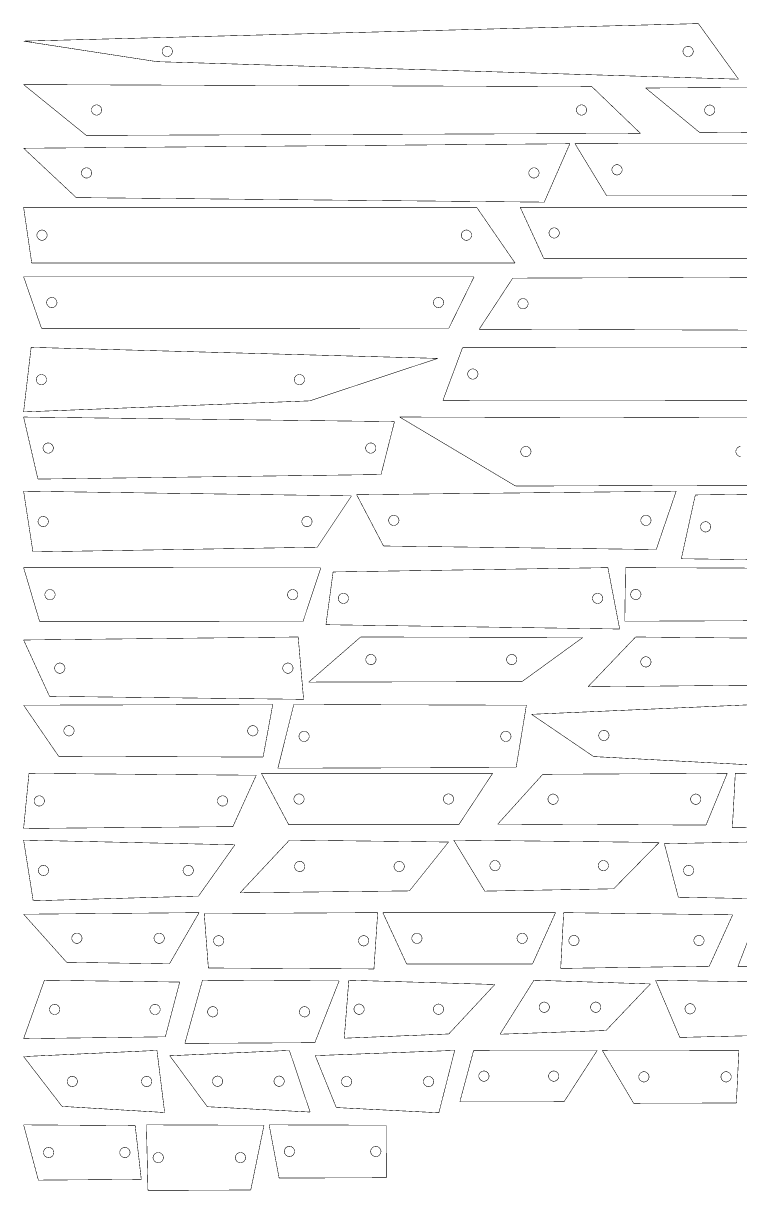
# Model space of a CAD drawing. Extents: x 0 to 51.8, y 1.6 to 26.8.
# Drawn here: x -0.01 to 14.5, y 3.12 to 26.77 of the extents above; entities that cross this region are included whole.
import ezdxf

# ---------------------------------------------------------------- set-up
doc = ezdxf.new("R2010")
doc.units = 0
doc.layers.get('0').update_dxf_attribs({"linetype": 'CONTINUOUS'})

msp = doc.modelspace()

# ---------------------------------------------------------------- linework, layer by layer
at = {"color": 0, "const_width": 0.01042}
for points in [[(0, 26.4089), (13.6688, 26.7639)], [(13.6688, 26.7639), (14.4821, 25.6379)], [(0, 26.4089), (2.70139, 25.9929)], [(2.70139, 25.9929), (14.4821, 25.6379)], [(0, 25.5282), (11.5104, 25.4874)], [(0, 25.5282), (1.26975, 24.4993)], [(11.5104, 25.4874), (12.496, 24.5401)], [(12.6002, 25.4596), (25.0779, 25.5282)], [(12.6002, 25.4596), (13.6897, 24.5618)], [(1.26975, 24.4993), (12.496, 24.5401)], [(13.6897, 24.5618), (24.3043, 24.4931)], [(0, 24.2386), (11.0654, 24.3306)], [(0, 24.2386), (1.067, 23.2389)], [(11.0654, 24.3306), (10.5463, 23.1471)], [(11.1695, 24.3306), (21.9319, 24.3214)], [(11.1695, 24.3306), (11.8121, 23.274)], [(1.067, 23.2389), (10.5463, 23.1471)], [(11.8121, 23.274), (21.3258, 23.2832)], [(0, 23.0429), (9.17822, 23.0422)], [(0, 23.0429), (0.16428, 21.9133)], [(9.17822, 23.0422), (9.95475, 21.9142)], [(10.0589, 23.0429), (19.7367, 23.0429)], [(10.0589, 23.0429), (10.539, 22.0022)], [(10.539, 22.0022), (19.4274, 22.0022)], [(0.16428, 21.9133), (9.95475, 21.9142)], [(0, 21.6353), (9.12463, 21.6331)], [(0, 21.6353), (0.3629, 20.5908)], [(9.12463, 21.6331), (8.61328, 20.5931)], [(9.90799, 21.6076), (9.22879, 20.5721)], [(9.90799, 21.6076), (18.3128, 21.6353)], [(0.3629, 20.5908), (8.61328, 20.5931)], [(9.22879, 20.5721), (17.8074, 20.5444)], [(0.15245, 20.2056), (0, 18.8979)], [(0.15245, 20.2056), (8.38986, 19.9819)], [(8.89139, 20.1994), (8.49403, 19.1308)], [(8.89139, 20.1994), (16.4336, 20.2056)], [(8.38986, 19.9819), (5.79551, 19.1217)], [(0, 18.8979), (5.79551, 19.1217)], [(8.49403, 19.1308), (16.3122, 19.1247)], [(0, 18.7938), (7.51286, 18.7011)], [(0, 18.7938), (0.28998, 17.5369)], [(7.51286, 18.7011), (7.24061, 17.6294)], [(7.61703, 18.7938), (14.7401, 18.7767)], [(7.61703, 18.7938), (9.96556, 17.396)], [(14.5215, 17.9907), (14.4911, 17.9989), (14.4581, 18.0213), (14.4357, 18.0543), (14.4276, 18.0849), (14.4276, 18.0949), (14.4276, 18.105), (14.4357, 18.1354), (14.4581, 18.1686), (14.4911, 18.191), (14.5215, 18.199)], [(0.28998, 17.5369), (7.24061, 17.6294)], [(0, 17.2918), (6.64144, 17.1967)], [(0, 17.2918), (0.18875, 16.0618)], [(6.74561, 17.2203), (13.2188, 17.2918)], [(9.96556, 17.396), (15.0075, 17.4131)], [(13.2188, 17.2918), (12.8145, 16.1099)], [(13.6068, 17.2156), (19.6397, 17.2918)], [(6.64144, 17.1967), (5.94786, 16.1569)], [(6.74561, 17.2203), (7.29069, 16.1813)], [(13.6068, 17.2156), (13.323, 15.9233)], [(0.18875, 16.0618), (5.94786, 16.1569)], [(7.29069, 16.1813), (12.8145, 16.1099)], [(13.323, 15.9233), (19.1644, 15.8471)], [(0, 15.7429), (6.02018, 15.7383)], [(0, 15.7429), (0.32617, 14.6472)], [(6.02018, 15.7383), (5.65983, 14.6518)], [(6.26958, 15.6556), (6.12435, 14.5871)], [(6.26958, 15.6556), (11.836, 15.7429)], [(11.836, 15.7429), (12.0741, 14.4997)], [(12.1926, 15.7429), (12.1782, 14.6574)], [(12.1926, 15.7429), (18.0285, 15.721)], [(12.1782, 14.6574), (17.689, 14.6793)], [(0.32617, 14.6472), (5.65983, 14.6518)], [(6.12435, 14.5871), (12.0741, 14.4997)], [(0, 14.2774), (5.56201, 14.3381)], [(0, 14.2774), (0.5249, 13.1357)], [(5.56201, 14.3381), (5.67156, 13.0751)], [(6.8271, 14.3381), (5.77572, 13.4241)], [(6.8271, 14.3381), (11.3273, 14.3276)], [(11.3273, 14.3276), (10.0963, 13.4344)], [(12.3971, 14.3381), (11.4315, 13.3292)], [(12.3971, 14.3381), (16.9365, 14.2936)], [(5.77572, 13.4241), (10.0963, 13.4344)], [(11.4315, 13.3292), (15.9857, 13.3735)], [(0.5249, 13.1357), (5.67156, 13.0751)], [(0, 12.9564), (5.04715, 12.9709)], [(0, 12.9564), (0.71078, 11.9203)], [(5.04715, 12.9709), (4.85118, 11.9058)], [(5.4731, 12.9709), (5.15132, 11.6795)], [(5.4731, 12.9709), (10.1847, 12.9559)], [(10.1847, 12.9559), (9.97706, 11.6944)], [(10.2889, 12.7717), (14.8463, 12.9709)], [(10.2889, 12.7717), (11.5461, 11.9158)], [(0.71078, 11.9203), (4.85118, 11.9058)], [(11.5461, 11.9158), (15.315, 11.7165)], [(5.15132, 11.6795), (9.97706, 11.6944)], [(0.10867, 11.5753), (0, 10.4591)], [(0.10867, 11.5753), (4.71257, 11.5375)], [(4.71257, 11.5375), (4.23915, 10.4968)], [(4.81674, 11.5753), (9.5, 11.5747)], [(4.81674, 11.5753), (5.3705, 10.535)], [(9.5, 11.5747), (8.81521, 10.5356)], [(10.5173, 11.5567), (9.60417, 10.5469)], [(10.5173, 11.5567), (14.2532, 11.5753)], [(14.2532, 11.5753), (13.8239, 10.5283)], [(14.4165, 11.5753), (14.3574, 10.4756)], [(14.4165, 11.5753), (18.8617, 11.5522)], [(0, 10.4591), (4.23915, 10.4968)], [(5.3705, 10.535), (8.81521, 10.5356)], [(9.60417, 10.5469), (13.8239, 10.5283)], [(14.3574, 10.4756), (18.1243, 10.4987)], [(0, 10.2233), (4.28103, 10.1283)], [(0, 10.2233), (0.19417, 8.99431)], [(5.3846, 10.2233), (4.38519, 9.15593)], [(5.3846, 10.2233), (8.60792, 10.1846)], [(8.60792, 10.1846), (7.81608, 9.19467)], [(8.71208, 10.2233), (12.8749, 10.1762)], [(8.71208, 10.2233), (9.3411, 9.18983)], [(12.8749, 10.1762), (11.9524, 9.23693)], [(12.9791, 10.151), (16.6985, 10.2233)], [(4.28103, 10.1283), (3.54286, 9.08931)], [(12.9791, 10.151), (13.2628, 9.06651)], [(9.3411, 9.18983), (11.9524, 9.23693)], [(0.19417, 8.99431), (3.54286, 9.08931)], [(4.38519, 9.15593), (7.81608, 9.19467)], [(13.2628, 9.06651), (17.0713, 8.99414)], [(0, 8.72185), (3.55479, 8.75418)], [(3.55479, 8.75418), (2.95437, 7.71636)], [(3.65896, 8.73508), (7.17275, 8.75418)], [(7.17275, 8.75418), (7.09657, 7.6135)], [(7.27692, 8.7539), (10.7754, 8.75418)], [(7.27692, 8.7539), (7.75922, 7.71326)], [(10.7754, 8.75418), (10.3077, 7.713)], [(10.9395, 8.75418), (10.8796, 7.62418)], [(10.9395, 8.75418), (14.3637, 8.70996)], [(14.8908, 8.75418), (14.4679, 7.65967)], [(0, 8.72185), (0.87131, 7.74869)], [(3.65896, 8.73508), (3.74289, 7.63254)], [(14.3637, 8.70996), (13.8887, 7.6684)], [(0.87131, 7.74869), (2.95437, 7.71636)], [(3.74289, 7.63254), (7.09657, 7.6135)], [(7.75922, 7.71326), (10.3077, 7.713)], [(10.8796, 7.62418), (13.8887, 7.6684)], [(14.4679, 7.65967), (17.4554, 7.68658)], [(0.42122, 7.3851), (0, 6.20133)], [(0.42122, 7.3851), (3.16254, 7.34776)], [(3.16254, 7.34776), (2.87067, 6.23867)], [(3.6231, 7.3851), (3.26671, 6.10574)], [(3.6231, 7.3851), (6.3916, 7.37121)], [(6.3916, 7.37121), (5.89903, 6.11963)], [(6.58751, 7.3851), (6.49576, 6.21024)], [(6.58751, 7.3851), (9.54601, 7.29878)], [(10.3381, 7.3851), (9.65018, 6.29113)], [(10.3381, 7.3851), (12.6965, 7.3099)], [(12.8007, 7.3851), (15.8289, 7.33485)], [(12.8007, 7.3851), (13.2927, 6.22635)], [(9.54601, 7.29878), (8.61274, 6.29656)], [(12.6965, 7.3099), (11.7977, 6.36632)], [(0, 6.20133), (2.87067, 6.23867)], [(6.49576, 6.21024), (8.61274, 6.29656)], [(9.65018, 6.29113), (11.7977, 6.36632)], [(13.2927, 6.22635), (15.3742, 6.27658)], [(0, 5.8386), (2.70139, 5.96306)], [(2.70139, 5.96306), (2.85704, 4.70503)], [(2.96121, 5.85504), (5.384, 5.96306)], [(3.26671, 6.10574), (5.89903, 6.11963)], [(5.384, 5.96306), (5.8035, 4.71457)], [(5.90767, 5.85764), (8.73242, 5.96306)], [(8.73242, 5.96306), (8.41157, 4.70003)], [(9.11604, 5.96306), (8.83658, 4.92156)], [(9.11604, 5.96306), (11.6185, 5.96153)], [(11.6185, 5.96153), (10.9471, 4.92312)], [(11.7227, 5.96306), (14.4887, 5.9579)], [(11.7227, 5.96306), (12.3572, 4.89253)], [(14.4887, 5.9579), (14.4383, 4.89768)], [(0, 5.8386), (0.77767, 4.82949)], [(2.96121, 5.85504), (3.72103, 4.8226)], [(5.90767, 5.85764), (6.33399, 4.80544)], [(0.77767, 4.82949), (2.85704, 4.70503)], [(3.72103, 4.8226), (5.8035, 4.71457)], [(6.33399, 4.80544), (8.41157, 4.70003)], [(8.83658, 4.92156), (10.9471, 4.92312)], [(12.3572, 4.89253), (14.4383, 4.89768)], [(0, 4.45508), (2.26025, 4.43946)], [(0, 4.45508), (0.29905, 3.33535)], [(2.26025, 4.43946), (2.38363, 3.35097)], [(2.48779, 4.45508), (4.86968, 4.44721)], [(2.48779, 4.45508), (2.51861, 3.12733)], [(4.86968, 4.44721), (4.60129, 3.13519)], [(4.97385, 4.45508), (7.34289, 4.44803)], [(4.97385, 4.45508), (5.17594, 3.37728)], [(7.34289, 4.44803), (7.34842, 3.38433)], [(0.29905, 3.33535), (2.38363, 3.35097)], [(5.17594, 3.37728), (7.34842, 3.38433)], [(2.51861, 3.12733), (4.60129, 3.13519)]]:
    msp.add_lwpolyline(points, dxfattribs=at)
for points in [[(3.01389, 26.2008), (3.01389, 26.1907), (3.00569, 26.1603), (2.98335, 26.1272), (2.95025, 26.1049), (2.91982, 26.0967), (2.90972, 26.0967), (2.89958, 26.0967), (2.86914, 26.1049), (2.83604, 26.1272), (2.81369, 26.1603), (2.80556, 26.1907), (2.80556, 26.2008), (2.80556, 26.211), (2.81369, 26.2414), (2.83604, 26.2746), (2.86914, 26.2969), (2.89958, 26.305), (2.90972, 26.305), (2.91982, 26.305), (2.95025, 26.2969), (2.98335, 26.2746), (3.00569, 26.2414), (3.01389, 26.211), (3.01389, 26.2008)], [(13.5646, 26.2008), (13.5646, 26.1907), (13.5564, 26.1603), (13.5341, 26.1272), (13.501, 26.1049), (13.4705, 26.0967), (13.4604, 26.0967), (13.4503, 26.0967), (13.4199, 26.1049), (13.3868, 26.1272), (13.3644, 26.1603), (13.3563, 26.1907), (13.3563, 26.2008), (13.3563, 26.211), (13.3644, 26.2414), (13.3868, 26.2746), (13.4199, 26.2969), (13.4503, 26.305), (13.4604, 26.305), (13.4705, 26.305), (13.501, 26.2969), (13.5341, 26.2746), (13.5564, 26.2414), (13.5646, 26.211), (13.5646, 26.2008)], [(1.58225, 25.0138), (1.58225, 25.0036), (1.57406, 24.9732), (1.55171, 24.9401), (1.51861, 24.9178), (1.48817, 24.9096), (1.47808, 24.9096), (1.46793, 24.9096), (1.4375, 24.9178), (1.4044, 24.9401), (1.38205, 24.9732), (1.37392, 25.0036), (1.37392, 25.0138), (1.37392, 25.0239), (1.38205, 25.0543), (1.4044, 25.0874), (1.4375, 25.1097), (1.46793, 25.1179), (1.47808, 25.1179), (1.48817, 25.1179), (1.51861, 25.1097), (1.55171, 25.0874), (1.57406, 25.0543), (1.58225, 25.0239), (1.58225, 25.0138)], [(11.4062, 25.0138), (11.4062, 25.0036), (11.398, 24.9732), (11.3757, 24.9401), (11.3426, 24.9178), (11.3121, 24.9096), (11.302, 24.9096), (11.2919, 24.9096), (11.2614, 24.9178), (11.2283, 24.9401), (11.206, 24.9732), (11.1979, 25.0036), (11.1979, 25.0138), (11.1979, 25.0239), (11.206, 25.0543), (11.2283, 25.0874), (11.2614, 25.1097), (11.2919, 25.1179), (11.302, 25.1179), (11.3121, 25.1179), (11.3426, 25.1097), (11.3757, 25.0874), (11.398, 25.0543), (11.4062, 25.0239), (11.4062, 25.0138)], [(14.0022, 25.0107), (14.0022, 25.0006), (13.994, 24.9701), (13.9717, 24.9369), (13.9386, 24.9147), (13.9082, 24.9065), (13.8981, 24.9065), (13.8879, 24.9065), (13.8575, 24.9147), (13.8244, 24.9369), (13.802, 24.9701), (13.7939, 25.0006), (13.7939, 25.0107), (13.7939, 25.0208), (13.802, 25.0512), (13.8244, 25.0843), (13.8575, 25.1067), (13.8879, 25.1149), (13.8981, 25.1149), (13.9082, 25.1149), (13.9386, 25.1067), (13.9717, 25.0843), (13.994, 25.0512), (14.0022, 25.0208), (14.0022, 25.0107)], [(12.1246, 23.8022), (12.1246, 23.7922), (12.1164, 23.7617), (12.094, 23.7286), (12.0609, 23.7062), (12.0305, 23.6981), (12.0204, 23.6981), (12.0102, 23.6981), (11.9798, 23.7062), (11.9467, 23.7286), (11.9244, 23.7617), (11.9162, 23.7922), (11.9162, 23.8022), (11.9162, 23.8124), (11.9244, 23.8428), (11.9467, 23.876), (11.9798, 23.8983), (12.0102, 23.9064), (12.0204, 23.9064), (12.0305, 23.9064), (12.0609, 23.8983), (12.094, 23.876), (12.1164, 23.8428), (12.1246, 23.8124), (12.1246, 23.8022)], [(1.3795, 23.7389), (1.3795, 23.7287), (1.37131, 23.6983), (1.34896, 23.6651), (1.31586, 23.6429), (1.28543, 23.6347), (1.27534, 23.6347), (1.26519, 23.6347), (1.23475, 23.6429), (1.20166, 23.6651), (1.17931, 23.6983), (1.17117, 23.7287), (1.17117, 23.7389), (1.17117, 23.749), (1.17931, 23.7794), (1.20166, 23.8125), (1.23475, 23.8349), (1.26519, 23.8431), (1.27534, 23.8431), (1.28543, 23.8431), (1.31586, 23.8349), (1.34896, 23.8125), (1.37131, 23.7794), (1.3795, 23.749), (1.3795, 23.7389)], [(10.4421, 23.7389), (10.4421, 23.7287), (10.4339, 23.6983), (10.4116, 23.6651), (10.3785, 23.6429), (10.348, 23.6347), (10.3379, 23.6347), (10.3278, 23.6347), (10.2974, 23.6429), (10.2643, 23.6651), (10.2419, 23.6983), (10.2338, 23.7287), (10.2338, 23.7389), (10.2338, 23.749), (10.2419, 23.7794), (10.2643, 23.8125), (10.2974, 23.8349), (10.3278, 23.8431), (10.3379, 23.8431), (10.348, 23.8431), (10.3785, 23.8349), (10.4116, 23.8125), (10.4339, 23.7794), (10.4421, 23.749), (10.4421, 23.7389)], [(0.47678, 22.4782), (0.47678, 22.4681), (0.46859, 22.4376), (0.44623, 22.4046), (0.41314, 22.3822), (0.3827, 22.374), (0.37261, 22.374), (0.36247, 22.374), (0.33203, 22.3822), (0.29894, 22.4046), (0.27659, 22.4376), (0.26845, 22.4681), (0.26845, 22.4782), (0.26845, 22.4883), (0.27659, 22.5187), (0.29894, 22.5518), (0.33203, 22.5742), (0.36247, 22.5824), (0.37261, 22.5824), (0.3827, 22.5824), (0.41314, 22.5742), (0.44623, 22.5518), (0.46859, 22.5187), (0.47678, 22.4883), (0.47678, 22.4782)], [(9.07406, 22.4782), (9.07406, 22.4681), (9.06586, 22.4376), (9.04351, 22.4046), (9.01042, 22.3822), (8.97999, 22.374), (8.96989, 22.374), (8.95975, 22.374), (8.92931, 22.3822), (8.89621, 22.4046), (8.87386, 22.4376), (8.86572, 22.4681), (8.86572, 22.4782), (8.86572, 22.4883), (8.87386, 22.5187), (8.89621, 22.5518), (8.92931, 22.5742), (8.95975, 22.5824), (8.96989, 22.5824), (8.97999, 22.5824), (9.01042, 22.5742), (9.04351, 22.5518), (9.06586, 22.5187), (9.07406, 22.4883), (9.07406, 22.4782)], [(10.8515, 22.5226), (10.8515, 22.5125), (10.8433, 22.4821), (10.8209, 22.4489), (10.7878, 22.4265), (10.7574, 22.4185), (10.7473, 22.4185), (10.7371, 22.4185), (10.7067, 22.4265), (10.6736, 22.4489), (10.6513, 22.4821), (10.6431, 22.5125), (10.6431, 22.5226), (10.6431, 22.5328), (10.6513, 22.5632), (10.6736, 22.5963), (10.7067, 22.6186), (10.7371, 22.6268), (10.7473, 22.6268), (10.7574, 22.6268), (10.7878, 22.6186), (10.8209, 22.5963), (10.8433, 22.5632), (10.8515, 22.5328), (10.8515, 22.5226)], [(0.6754, 21.1131), (0.6754, 21.1029), (0.66721, 21.0725), (0.64486, 21.0394), (0.61176, 21.0171), (0.58133, 21.0089), (0.57124, 21.0089), (0.56109, 21.0089), (0.53065, 21.0171), (0.49756, 21.0394), (0.47521, 21.0725), (0.46707, 21.1029), (0.46707, 21.1131), (0.46707, 21.1232), (0.47521, 21.1536), (0.49756, 21.1867), (0.53065, 21.209), (0.56109, 21.2172), (0.57124, 21.2172), (0.58133, 21.2172), (0.61176, 21.209), (0.64486, 21.1867), (0.66721, 21.1536), (0.6754, 21.1232), (0.6754, 21.1131)], [(8.50911, 21.1131), (8.50911, 21.1029), (8.50092, 21.0725), (8.47857, 21.0394), (8.44547, 21.0171), (8.41504, 21.0089), (8.40494, 21.0089), (8.39481, 21.0089), (8.36436, 21.0171), (8.33128, 21.0394), (8.30892, 21.0725), (8.30078, 21.1029), (8.30078, 21.1131), (8.30078, 21.1232), (8.30892, 21.1536), (8.33128, 21.1867), (8.36436, 21.209), (8.39481, 21.2172), (8.40494, 21.2172), (8.41504, 21.2172), (8.44547, 21.209), (8.47857, 21.1867), (8.50092, 21.1536), (8.50911, 21.1232), (8.50911, 21.1131)], [(10.2205, 21.0899), (10.2205, 21.0797), (10.2123, 21.0493), (10.1899, 21.0163), (10.1568, 20.9939), (10.1264, 20.9857), (10.1163, 20.9857), (10.1062, 20.9857), (10.0757, 20.9939), (10.0426, 21.0163), (10.0203, 21.0493), (10.0122, 21.0797), (10.0122, 21.0899), (10.0122, 21.1), (10.0203, 21.1304), (10.0426, 21.1635), (10.0757, 21.1858), (10.1062, 21.194), (10.1163, 21.194), (10.1264, 21.194), (10.1568, 21.1858), (10.1899, 21.1635), (10.2123, 21.1304), (10.2205, 21.1), (10.2205, 21.0899)], [(0.46495, 19.5518), (0.46495, 19.5417), (0.45676, 19.5113), (0.43441, 19.4782), (0.40131, 19.4558), (0.37088, 19.4476), (0.36079, 19.4476), (0.35064, 19.4476), (0.3202, 19.4558), (0.28711, 19.4782), (0.26476, 19.5113), (0.25662, 19.5417), (0.25662, 19.5518), (0.25662, 19.5619), (0.26476, 19.5924), (0.28711, 19.6254), (0.3202, 19.6478), (0.35064, 19.656), (0.36079, 19.656), (0.37088, 19.656), (0.40131, 19.6478), (0.43441, 19.6254), (0.45676, 19.5924), (0.46495, 19.5619), (0.46495, 19.5518)], [(5.69135, 19.5518), (5.69135, 19.5417), (5.68317, 19.5113), (5.66081, 19.4782), (5.62771, 19.4558), (5.59728, 19.4476), (5.58718, 19.4476), (5.57704, 19.4476), (5.5466, 19.4558), (5.51351, 19.4782), (5.49115, 19.5113), (5.48301, 19.5417), (5.48301, 19.5518), (5.48301, 19.5619), (5.49115, 19.5924), (5.51351, 19.6254), (5.5466, 19.6478), (5.57704, 19.656), (5.58718, 19.656), (5.59728, 19.656), (5.62771, 19.6478), (5.66081, 19.6254), (5.68317, 19.5924), (5.69135, 19.5619), (5.69135, 19.5518)], [(9.20389, 19.6651), (9.20389, 19.655), (9.19569, 19.6246), (9.17333, 19.5915), (9.14025, 19.5692), (9.10981, 19.561), (9.09972, 19.561), (9.08957, 19.561), (9.05914, 19.5692), (9.02604, 19.5915), (9.00369, 19.6246), (8.99556, 19.655), (8.99556, 19.6651), (8.99556, 19.6753), (9.00369, 19.7057), (9.02604, 19.7389), (9.05914, 19.7611), (9.08957, 19.7693), (9.09972, 19.7693), (9.10981, 19.7693), (9.14025, 19.7611), (9.17333, 19.7389), (9.19569, 19.7057), (9.20389, 19.6753), (9.20389, 19.6651)], [(0.60249, 18.1653), (0.60249, 18.1553), (0.59429, 18.1247), (0.57194, 18.0917), (0.53885, 18.0693), (0.50841, 18.0611), (0.49832, 18.0611), (0.48817, 18.0611), (0.45774, 18.0693), (0.42464, 18.0917), (0.40229, 18.1247), (0.39415, 18.1553), (0.39415, 18.1653), (0.39415, 18.1754), (0.40229, 18.2058), (0.42464, 18.239), (0.45774, 18.2614), (0.48817, 18.2694), (0.49832, 18.2694), (0.50841, 18.2694), (0.53885, 18.2614), (0.57194, 18.239), (0.59429, 18.2058), (0.60249, 18.1754), (0.60249, 18.1653)], [(7.13644, 18.1653), (7.13644, 18.1553), (7.12825, 18.1247), (7.1059, 18.0917), (7.07281, 18.0693), (7.04237, 18.0611), (7.03228, 18.0611), (7.02214, 18.0611), (6.99169, 18.0693), (6.95861, 18.0917), (6.93625, 18.1247), (6.92811, 18.1553), (6.92811, 18.1653), (6.92811, 18.1754), (6.93625, 18.2058), (6.95861, 18.239), (6.99169, 18.2614), (7.02214, 18.2694), (7.03228, 18.2694), (7.04237, 18.2694), (7.07281, 18.2614), (7.1059, 18.239), (7.12825, 18.2058), (7.13644, 18.1754), (7.13644, 18.1653)], [(10.2781, 18.0949), (10.2781, 18.0849), (10.2699, 18.0543), (10.2475, 18.0213), (10.2144, 17.9989), (10.184, 17.9907), (10.1739, 17.9907), (10.1637, 17.9907), (10.1333, 17.9989), (10.1002, 18.0213), (10.0778, 18.0543), (10.0697, 18.0849), (10.0697, 18.0949), (10.0697, 18.105), (10.0778, 18.1354), (10.1002, 18.1686), (10.1333, 18.191), (10.1637, 18.199), (10.1739, 18.199), (10.184, 18.199), (10.2144, 18.191), (10.2475, 18.1686), (10.2699, 18.1354), (10.2781, 18.105), (10.2781, 18.0949)], [(7.60319, 16.7008), (7.60319, 16.6907), (7.595, 16.6603), (7.57264, 16.6272), (7.53956, 16.6049), (7.50911, 16.5967), (7.49903, 16.5967), (7.48887, 16.5967), (7.45844, 16.6049), (7.42535, 16.6272), (7.403, 16.6603), (7.39486, 16.6907), (7.39486, 16.7008), (7.39486, 16.711), (7.403, 16.7414), (7.42535, 16.7746), (7.45844, 16.7969), (7.48887, 16.805), (7.49903, 16.805), (7.50911, 16.805), (7.53956, 16.7969), (7.57264, 16.7746), (7.595, 16.7414), (7.60319, 16.711), (7.60319, 16.7008)], [(12.7103, 16.7008), (12.7103, 16.6907), (12.7022, 16.6603), (12.6798, 16.6272), (12.6467, 16.6049), (12.6163, 16.5967), (12.6062, 16.5967), (12.596, 16.5967), (12.5656, 16.6049), (12.5325, 16.6272), (12.5101, 16.6603), (12.502, 16.6907), (12.502, 16.7008), (12.502, 16.711), (12.5101, 16.7414), (12.5325, 16.7746), (12.5656, 16.7969), (12.596, 16.805), (12.6062, 16.805), (12.6163, 16.805), (12.6467, 16.7969), (12.6798, 16.7746), (12.7022, 16.7414), (12.7103, 16.711), (12.7103, 16.7008)], [(0.50125, 16.6768), (0.50125, 16.6667), (0.49306, 16.6363), (0.4707, 16.6032), (0.43761, 16.5808), (0.40717, 16.5726), (0.39708, 16.5726), (0.38694, 16.5726), (0.3565, 16.5808), (0.32341, 16.6032), (0.30105, 16.6363), (0.29291, 16.6667), (0.29291, 16.6768), (0.29291, 16.6869), (0.30105, 16.7174), (0.32341, 16.7506), (0.3565, 16.7728), (0.38694, 16.781), (0.39708, 16.781), (0.40717, 16.781), (0.43761, 16.7728), (0.4707, 16.7506), (0.49306, 16.7174), (0.50125, 16.6869), (0.50125, 16.6768)], [(5.84369, 16.6768), (5.84369, 16.6667), (5.8355, 16.6363), (5.81315, 16.6032), (5.78006, 16.5808), (5.74962, 16.5726), (5.73953, 16.5726), (5.72939, 16.5726), (5.69894, 16.5808), (5.66585, 16.6032), (5.6435, 16.6363), (5.63536, 16.6667), (5.63536, 16.6768), (5.63536, 16.6869), (5.6435, 16.7174), (5.66585, 16.7506), (5.69894, 16.7728), (5.72939, 16.781), (5.73953, 16.781), (5.74962, 16.781), (5.78006, 16.7728), (5.81315, 16.7506), (5.8355, 16.7174), (5.84369, 16.6869), (5.84369, 16.6768)], [(13.9193, 16.5694), (13.9193, 16.5593), (13.9111, 16.5289), (13.8887, 16.4958), (13.8556, 16.4735), (13.8252, 16.4653), (13.8151, 16.4653), (13.805, 16.4653), (13.7745, 16.4735), (13.7414, 16.4958), (13.7191, 16.5289), (13.7109, 16.5593), (13.7109, 16.5694), (13.7109, 16.5796), (13.7191, 16.61), (13.7414, 16.6431), (13.7745, 16.6654), (13.805, 16.6736), (13.8151, 16.6736), (13.8252, 16.6736), (13.8556, 16.6654), (13.8887, 16.6431), (13.9111, 16.61), (13.9193, 16.5796), (13.9193, 16.5694)], [(0.63867, 15.195), (0.63867, 15.185), (0.63048, 15.1546), (0.60813, 15.1214), (0.57503, 15.099), (0.5446, 15.0908), (0.53451, 15.0908), (0.52436, 15.0908), (0.49392, 15.099), (0.46083, 15.1214), (0.43848, 15.1546), (0.43034, 15.185), (0.43034, 15.195), (0.43034, 15.2051), (0.43848, 15.2356), (0.46083, 15.2687), (0.49392, 15.2911), (0.52436, 15.2992), (0.53451, 15.2992), (0.5446, 15.2992), (0.57503, 15.2911), (0.60813, 15.2687), (0.63048, 15.2356), (0.63867, 15.2051), (0.63867, 15.195)], [(5.55567, 15.195), (5.55567, 15.185), (5.54747, 15.1546), (5.52512, 15.1214), (5.49203, 15.099), (5.46158, 15.0908), (5.4515, 15.0908), (5.44135, 15.0908), (5.41092, 15.099), (5.37782, 15.1214), (5.35547, 15.1546), (5.34733, 15.185), (5.34733, 15.195), (5.34733, 15.2051), (5.35547, 15.2356), (5.37782, 15.2687), (5.41092, 15.2911), (5.44135, 15.2992), (5.4515, 15.2992), (5.46158, 15.2992), (5.49203, 15.2911), (5.52512, 15.2687), (5.54747, 15.2356), (5.55567, 15.2051), (5.55567, 15.195)], [(6.58208, 15.1212), (6.58208, 15.1113), (6.57389, 15.0808), (6.55154, 15.0476), (6.51844, 15.0253), (6.48801, 15.0171), (6.47792, 15.0171), (6.46778, 15.0171), (6.43733, 15.0253), (6.40424, 15.0476), (6.38189, 15.0808), (6.37375, 15.1113), (6.37375, 15.1212), (6.37375, 15.1314), (6.38189, 15.1619), (6.40424, 15.195), (6.43733, 15.2174), (6.46778, 15.2254), (6.47792, 15.2254), (6.48801, 15.2254), (6.51844, 15.2174), (6.55154, 15.195), (6.57389, 15.1619), (6.58208, 15.1314), (6.58208, 15.1212)], [(11.7318, 15.1212), (11.7318, 15.1113), (11.7236, 15.0808), (11.7013, 15.0476), (11.6682, 15.0253), (11.6378, 15.0171), (11.6277, 15.0171), (11.6175, 15.0171), (11.5871, 15.0253), (11.554, 15.0476), (11.5316, 15.0808), (11.5235, 15.1113), (11.5235, 15.1212), (11.5235, 15.1314), (11.5316, 15.1619), (11.554, 15.195), (11.5871, 15.2174), (11.6175, 15.2254), (11.6277, 15.2254), (11.6378, 15.2254), (11.6682, 15.2174), (11.7013, 15.195), (11.7236, 15.1619), (11.7318, 15.1314), (11.7318, 15.1212)], [(12.5051, 15.2001), (12.5051, 15.19), (12.4969, 15.1596), (12.4746, 15.1265), (12.4415, 15.1042), (12.411, 15.096), (12.4009, 15.096), (12.3908, 15.096), (12.3603, 15.1042), (12.3273, 15.1265), (12.3049, 15.1596), (12.2968, 15.19), (12.2968, 15.2001), (12.2968, 15.2103), (12.3049, 15.2407), (12.3273, 15.2737), (12.3603, 15.2961), (12.3908, 15.3043), (12.4009, 15.3043), (12.411, 15.3043), (12.4415, 15.2961), (12.4746, 15.2737), (12.4969, 15.2407), (12.5051, 15.2103), (12.5051, 15.2001)], [(7.1396, 13.881), (7.1396, 13.8709), (7.1314, 13.8405), (7.10906, 13.8074), (7.07596, 13.785), (7.04551, 13.7769), (7.03543, 13.7769), (7.02528, 13.7769), (6.99485, 13.785), (6.96175, 13.8074), (6.9394, 13.8405), (6.93126, 13.8709), (6.93126, 13.881), (6.93126, 13.8911), (6.9394, 13.9217), (6.96175, 13.9547), (6.99485, 13.9771), (7.02528, 13.9851), (7.03543, 13.9851), (7.04551, 13.9851), (7.07596, 13.9771), (7.10906, 13.9547), (7.1314, 13.9217), (7.1396, 13.8911), (7.1396, 13.881)], [(9.99214, 13.881), (9.99214, 13.8709), (9.98394, 13.8405), (9.96158, 13.8074), (9.9285, 13.785), (9.89806, 13.7769), (9.88797, 13.7769), (9.87782, 13.7769), (9.84739, 13.785), (9.81429, 13.8074), (9.79194, 13.8405), (9.78381, 13.8709), (9.78381, 13.881), (9.78381, 13.8911), (9.79194, 13.9217), (9.81429, 13.9547), (9.84739, 13.9771), (9.87782, 13.9851), (9.88797, 13.9851), (9.89806, 13.9851), (9.9285, 13.9771), (9.96158, 13.9547), (9.98394, 13.9217), (9.99214, 13.8911), (9.99214, 13.881)], [(0.8374, 13.7065), (0.8374, 13.6965), (0.82921, 13.666), (0.80686, 13.6329), (0.77376, 13.6106), (0.74333, 13.6024), (0.73324, 13.6024), (0.72309, 13.6024), (0.69265, 13.6106), (0.65956, 13.6329), (0.63721, 13.666), (0.62907, 13.6965), (0.62907, 13.7065), (0.62907, 13.7167), (0.63721, 13.7471), (0.65956, 13.7802), (0.69265, 13.8026), (0.72309, 13.8107), (0.73324, 13.8107), (0.74333, 13.8107), (0.77376, 13.8026), (0.80686, 13.7802), (0.82921, 13.7471), (0.8374, 13.7167), (0.8374, 13.7065)], [(5.45785, 13.7065), (5.45785, 13.6965), (5.44965, 13.666), (5.42731, 13.6329), (5.39421, 13.6106), (5.36376, 13.6024), (5.35368, 13.6024), (5.34353, 13.6024), (5.3131, 13.6106), (5.28, 13.6329), (5.25765, 13.666), (5.24951, 13.6965), (5.24951, 13.7065), (5.24951, 13.7167), (5.25765, 13.7471), (5.28, 13.7802), (5.3131, 13.8026), (5.34353, 13.8107), (5.35368, 13.8107), (5.36376, 13.8107), (5.39421, 13.8026), (5.42731, 13.7802), (5.44965, 13.7471), (5.45785, 13.7167), (5.45785, 13.7065)], [(12.7096, 13.8336), (12.7096, 13.8235), (12.7014, 13.7931), (12.679, 13.76), (12.6459, 13.7376), (12.6155, 13.7294), (12.6054, 13.7294), (12.5953, 13.7294), (12.5648, 13.7376), (12.5317, 13.76), (12.5094, 13.7931), (12.5013, 13.8235), (12.5013, 13.8336), (12.5013, 13.8438), (12.5094, 13.8742), (12.5317, 13.9072), (12.5648, 13.9296), (12.5953, 13.9378), (12.6054, 13.9378), (12.6155, 13.9378), (12.6459, 13.9296), (12.679, 13.9072), (12.7014, 13.8742), (12.7096, 13.8438), (12.7096, 13.8336)], [(1.02327, 12.4384), (1.02327, 12.4283), (1.01508, 12.3978), (0.99273, 12.3648), (0.95964, 12.3424), (0.9292, 12.3342), (0.91911, 12.3342), (0.90896, 12.3342), (0.87853, 12.3424), (0.84543, 12.3648), (0.82308, 12.3978), (0.81494, 12.4283), (0.81494, 12.4384), (0.81494, 12.4485), (0.82308, 12.4789), (0.84543, 12.512), (0.87853, 12.5344), (0.90896, 12.5425), (0.91911, 12.5425), (0.9292, 12.5425), (0.95964, 12.5344), (0.99273, 12.512), (1.01508, 12.4789), (1.02327, 12.4485), (1.02327, 12.4384)], [(4.74701, 12.4384), (4.74701, 12.4283), (4.73882, 12.3978), (4.71647, 12.3648), (4.68338, 12.3424), (4.65294, 12.3342), (4.64285, 12.3342), (4.63271, 12.3342), (4.60226, 12.3424), (4.56917, 12.3648), (4.54682, 12.3978), (4.53868, 12.4283), (4.53868, 12.4384), (4.53868, 12.4485), (4.54682, 12.4789), (4.56917, 12.512), (4.60226, 12.5344), (4.63271, 12.5425), (4.64285, 12.5425), (4.65294, 12.5425), (4.68338, 12.5344), (4.71647, 12.512), (4.73882, 12.4789), (4.74701, 12.4485), (4.74701, 12.4384)], [(5.7856, 12.3252), (5.7856, 12.3151), (5.7774, 12.2847), (5.75504, 12.2516), (5.72194, 12.2292), (5.69151, 12.221), (5.68143, 12.221), (5.67128, 12.221), (5.64085, 12.2292), (5.60775, 12.2516), (5.58539, 12.2847), (5.57726, 12.3151), (5.57726, 12.3252), (5.57726, 12.3353), (5.58539, 12.3658), (5.60775, 12.3989), (5.64085, 12.4212), (5.67128, 12.4294), (5.68143, 12.4294), (5.69151, 12.4294), (5.72194, 12.4212), (5.75504, 12.3989), (5.7774, 12.3658), (5.7856, 12.3353), (5.7856, 12.3252)], [(9.87289, 12.3252), (9.87289, 12.3151), (9.86469, 12.2847), (9.84233, 12.2516), (9.80925, 12.2292), (9.77881, 12.221), (9.76872, 12.221), (9.75857, 12.221), (9.72814, 12.2292), (9.69504, 12.2516), (9.67269, 12.2847), (9.66456, 12.3151), (9.66456, 12.3252), (9.66456, 12.3353), (9.67269, 12.3658), (9.69504, 12.3989), (9.72814, 12.4212), (9.75857, 12.4294), (9.76872, 12.4294), (9.77881, 12.4294), (9.80925, 12.4212), (9.84233, 12.3989), (9.86469, 12.3658), (9.87289, 12.3353), (9.87289, 12.3252)], [(11.8586, 12.3437), (11.8586, 12.3336), (11.8504, 12.3032), (11.8281, 12.2701), (11.795, 12.2477), (11.7645, 12.2395), (11.7544, 12.2395), (11.7443, 12.2395), (11.7139, 12.2477), (11.6808, 12.2701), (11.6584, 12.3032), (11.6503, 12.3336), (11.6503, 12.3437), (11.6503, 12.3538), (11.6584, 12.3843), (11.6808, 12.4174), (11.7139, 12.4397), (11.7443, 12.4479), (11.7544, 12.4479), (11.7645, 12.4479), (11.795, 12.4397), (11.8281, 12.4174), (11.8504, 12.3843), (11.8586, 12.3538), (11.8586, 12.3437)], [(0.42117, 11.0172), (0.42117, 11.0071), (0.41298, 10.9767), (0.39062, 10.9436), (0.35753, 10.9212), (0.32709, 10.913), (0.317, 10.913), (0.30686, 10.913), (0.27642, 10.9212), (0.24333, 10.9436), (0.22098, 10.9767), (0.21284, 11.0071), (0.21284, 11.0172), (0.21284, 11.0273), (0.22098, 11.0578), (0.24333, 11.0909), (0.27642, 11.1132), (0.30686, 11.1214), (0.317, 11.1214), (0.32709, 11.1214), (0.35753, 11.1132), (0.39062, 11.0909), (0.41298, 11.0578), (0.42117, 11.0273), (0.42117, 11.0172)], [(4.13499, 11.0172), (4.13499, 11.0071), (4.12679, 10.9767), (4.10444, 10.9436), (4.07135, 10.9212), (4.0409, 10.913), (4.03082, 10.913), (4.02067, 10.913), (3.99024, 10.9212), (3.95714, 10.9436), (3.93479, 10.9767), (3.92665, 11.0071), (3.92665, 11.0172), (3.92665, 11.0273), (3.93479, 11.0578), (3.95714, 11.0909), (3.99024, 11.1132), (4.02067, 11.1214), (4.03082, 11.1214), (4.0409, 11.1214), (4.07135, 11.1132), (4.10444, 11.0909), (4.12679, 11.0578), (4.13499, 11.0273), (4.13499, 11.0172)], [(5.683, 11.0551), (5.683, 11.045), (5.67481, 11.0146), (5.65246, 10.9815), (5.61936, 10.9592), (5.58892, 10.951), (5.57883, 10.951), (5.56868, 10.951), (5.53825, 10.9592), (5.50515, 10.9815), (5.48281, 11.0146), (5.47467, 11.045), (5.47467, 11.0551), (5.47467, 11.0653), (5.48281, 11.0957), (5.50515, 11.1288), (5.53825, 11.1512), (5.56868, 11.1593), (5.57883, 11.1593), (5.58892, 11.1593), (5.61936, 11.1512), (5.65246, 11.1288), (5.67481, 11.0957), (5.683, 11.0653), (5.683, 11.0551)], [(8.71104, 11.0551), (8.71104, 11.045), (8.70285, 11.0146), (8.6805, 10.9815), (8.6474, 10.9592), (8.61697, 10.951), (8.60688, 10.951), (8.59674, 10.951), (8.56629, 10.9592), (8.53321, 10.9815), (8.51085, 11.0146), (8.50271, 11.045), (8.50271, 11.0551), (8.50271, 11.0653), (8.51085, 11.0957), (8.53321, 11.1288), (8.56629, 11.1512), (8.59674, 11.1593), (8.60688, 11.1593), (8.61697, 11.1593), (8.6474, 11.1512), (8.6805, 11.1288), (8.70285, 11.0957), (8.71104, 11.0653), (8.71104, 11.0551)], [(10.8298, 11.0518), (10.8298, 11.0417), (10.8216, 11.0113), (10.7993, 10.9782), (10.7662, 10.9558), (10.7357, 10.9476), (10.7256, 10.9476), (10.7155, 10.9476), (10.6851, 10.9558), (10.652, 10.9782), (10.6296, 11.0113), (10.6215, 11.0417), (10.6215, 11.0518), (10.6215, 11.062), (10.6296, 11.0924), (10.652, 11.1255), (10.6851, 11.1478), (10.7155, 11.156), (10.7256, 11.156), (10.7357, 11.156), (10.7662, 11.1478), (10.7993, 11.1255), (10.8216, 11.0924), (10.8298, 11.062), (10.8298, 11.0518)], [(13.7197, 11.0518), (13.7197, 11.0417), (13.7115, 11.0113), (13.6892, 10.9782), (13.6561, 10.9558), (13.6257, 10.9476), (13.6156, 10.9476), (13.6054, 10.9476), (13.575, 10.9558), (13.5419, 10.9782), (13.5195, 11.0113), (13.5114, 11.0417), (13.5114, 11.0518), (13.5114, 11.062), (13.5195, 11.0924), (13.5419, 11.1255), (13.575, 11.1478), (13.6054, 11.156), (13.6156, 11.156), (13.6257, 11.156), (13.6561, 11.1478), (13.6892, 11.1255), (13.7115, 11.0924), (13.7197, 11.062), (13.7197, 11.0518)], [(0.50667, 9.60883), (0.50667, 9.59874), (0.49848, 9.56831), (0.47613, 9.53521), (0.44303, 9.51286), (0.4126, 9.50467), (0.40251, 9.50467), (0.39236, 9.50467), (0.36192, 9.51286), (0.32883, 9.53521), (0.30648, 9.56831), (0.29834, 9.59874), (0.29834, 9.60883), (0.29834, 9.61897), (0.30648, 9.64942), (0.32883, 9.68251), (0.36192, 9.70486), (0.39236, 9.713), (0.40251, 9.713), (0.4126, 9.713), (0.44303, 9.70486), (0.47613, 9.68251), (0.49848, 9.64942), (0.50667, 9.61897), (0.50667, 9.60883)], [(3.43869, 9.60883), (3.43869, 9.59874), (3.4305, 9.56831), (3.40815, 9.53521), (3.37506, 9.51286), (3.34463, 9.50467), (3.33453, 9.50467), (3.32437, 9.50467), (3.29394, 9.51286), (3.26085, 9.53521), (3.2385, 9.56831), (3.23036, 9.59874), (3.23036, 9.60883), (3.23036, 9.61897), (3.2385, 9.64942), (3.26085, 9.68251), (3.29394, 9.70486), (3.32437, 9.713), (3.33453, 9.713), (3.34463, 9.713), (3.37506, 9.70486), (3.40815, 9.68251), (3.4305, 9.64942), (3.43869, 9.61897), (3.43869, 9.60883)], [(5.6971, 9.68961), (5.6971, 9.67953), (5.68892, 9.64908), (5.66656, 9.616), (5.63346, 9.59364), (5.60303, 9.58544), (5.59293, 9.58544), (5.58279, 9.58544), (5.55236, 9.59364), (5.51926, 9.616), (5.4969, 9.64908), (5.48876, 9.67953), (5.48876, 9.68961), (5.48876, 9.69976), (5.4969, 9.73019), (5.51926, 9.76329), (5.55236, 9.78564), (5.58279, 9.79378), (5.59293, 9.79378), (5.60303, 9.79378), (5.63346, 9.78564), (5.66656, 9.76329), (5.68892, 9.73019), (5.6971, 9.69976), (5.6971, 9.68961)], [(7.71192, 9.68961), (7.71192, 9.67953), (7.70372, 9.64908), (7.68138, 9.616), (7.64828, 9.59364), (7.61783, 9.58544), (7.60775, 9.58544), (7.5976, 9.58544), (7.56717, 9.59364), (7.53407, 9.616), (7.51172, 9.64908), (7.50358, 9.67953), (7.50358, 9.68961), (7.50358, 9.69976), (7.51172, 9.73019), (7.53407, 9.76329), (7.56717, 9.78564), (7.5976, 9.79378), (7.60775, 9.79378), (7.61783, 9.79378), (7.64828, 9.78564), (7.68138, 9.76329), (7.70372, 9.73019), (7.71192, 9.69976), (7.71192, 9.68961)], [(9.6536, 9.7066), (9.6536, 9.6965), (9.6454, 9.66607), (9.62304, 9.63297), (9.58996, 9.61063), (9.55951, 9.60243), (9.54943, 9.60243), (9.53928, 9.60243), (9.50885, 9.61063), (9.47575, 9.63297), (9.4534, 9.66607), (9.44526, 9.6965), (9.44526, 9.7066), (9.44526, 9.71674), (9.4534, 9.74718), (9.47575, 9.78028), (9.50885, 9.80263), (9.53928, 9.81076), (9.54943, 9.81076), (9.55951, 9.81076), (9.58996, 9.80263), (9.62304, 9.78028), (9.6454, 9.74718), (9.6536, 9.71674), (9.6536, 9.7066)], [(11.8482, 9.7066), (11.8482, 9.6965), (11.8401, 9.66607), (11.8177, 9.63297), (11.7846, 9.61063), (11.7542, 9.60243), (11.7441, 9.60243), (11.7339, 9.60243), (11.7035, 9.61063), (11.6704, 9.63297), (11.6481, 9.66607), (11.6399, 9.6965), (11.6399, 9.7066), (11.6399, 9.71674), (11.6481, 9.74718), (11.6704, 9.78028), (11.7035, 9.80263), (11.7339, 9.81076), (11.7441, 9.81076), (11.7542, 9.81076), (11.7846, 9.80263), (11.8177, 9.78028), (11.8401, 9.74718), (11.8482, 9.71674), (11.8482, 9.7066)], [(13.5753, 9.60872), (13.5753, 9.59864), (13.5671, 9.56819), (13.5448, 9.5351), (13.5117, 9.51275), (13.4812, 9.50456), (13.4711, 9.50456), (13.461, 9.50456), (13.4306, 9.51275), (13.3975, 9.5351), (13.3751, 9.56819), (13.367, 9.59864), (13.367, 9.60872), (13.367, 9.61888), (13.3751, 9.64931), (13.3975, 9.6824), (13.4306, 9.70475), (13.461, 9.71289), (13.4711, 9.71289), (13.4812, 9.71289), (13.5117, 9.70475), (13.5448, 9.6824), (13.5671, 9.64931), (13.5753, 9.61888), (13.5753, 9.60872)], [(1.18381, 8.23525), (1.18381, 8.22515), (1.17562, 8.19472), (1.15327, 8.16163), (1.12017, 8.13926), (1.08973, 8.13108), (1.07964, 8.13108), (1.0695, 8.13108), (1.03906, 8.13926), (1.00597, 8.16163), (0.98362, 8.19472), (0.97548, 8.22515), (0.97548, 8.23525), (0.97548, 8.24539), (0.98362, 8.27582), (1.00597, 8.30892), (1.03906, 8.33128), (1.0695, 8.33942), (1.07964, 8.33942), (1.08973, 8.33942), (1.12017, 8.33128), (1.15327, 8.30892), (1.17562, 8.27582), (1.18381, 8.24539), (1.18381, 8.23525)], [(2.85021, 8.23525), (2.85021, 8.22515), (2.84201, 8.19472), (2.81967, 8.16163), (2.78657, 8.13926), (2.75612, 8.13108), (2.74604, 8.13108), (2.73589, 8.13108), (2.70546, 8.13926), (2.67236, 8.16163), (2.65001, 8.19472), (2.64187, 8.22515), (2.64187, 8.23525), (2.64187, 8.24539), (2.65001, 8.27582), (2.67236, 8.30892), (2.70546, 8.33128), (2.73589, 8.33942), (2.74604, 8.33942), (2.75612, 8.33942), (2.78657, 8.33128), (2.81967, 8.30892), (2.84201, 8.27582), (2.85021, 8.24539), (2.85021, 8.23525)], [(4.05539, 8.18381), (4.05539, 8.17372), (4.04719, 8.14328), (4.02485, 8.11019), (3.99175, 8.08783), (3.96132, 8.07964), (3.95122, 8.07964), (3.94108, 8.07964), (3.91064, 8.08783), (3.87756, 8.11019), (3.85519, 8.14328), (3.84706, 8.17372), (3.84706, 8.18381), (3.84706, 8.19396), (3.85519, 8.22439), (3.87756, 8.25749), (3.91064, 8.27983), (3.94108, 8.28797), (3.95122, 8.28797), (3.96132, 8.28797), (3.99175, 8.27983), (4.02485, 8.25749), (4.04719, 8.22439), (4.05539, 8.19396), (4.05539, 8.18381)], [(6.9924, 8.18381), (6.9924, 8.17372), (6.98421, 8.14328), (6.96186, 8.11019), (6.92876, 8.08783), (6.89833, 8.07964), (6.88824, 8.07964), (6.8781, 8.07964), (6.84765, 8.08783), (6.81456, 8.11019), (6.79221, 8.14328), (6.78407, 8.17372), (6.78407, 8.18381), (6.78407, 8.19396), (6.79221, 8.22439), (6.81456, 8.25749), (6.84765, 8.27983), (6.8781, 8.28797), (6.88824, 8.28797), (6.89833, 8.28797), (6.92876, 8.27983), (6.96186, 8.25749), (6.98421, 8.22439), (6.9924, 8.19396), (6.9924, 8.18381)], [(8.07172, 8.23361), (8.07172, 8.22353), (8.06353, 8.19308), (8.04118, 8.16), (8.00808, 8.13764), (7.97765, 8.12944), (7.96756, 8.12944), (7.95742, 8.12944), (7.92697, 8.13764), (7.89388, 8.16), (7.87153, 8.19308), (7.86339, 8.22353), (7.86339, 8.23361), (7.86339, 8.24376), (7.87153, 8.27419), (7.89388, 8.30729), (7.92697, 8.32964), (7.95742, 8.33778), (7.96756, 8.33778), (7.97765, 8.33778), (8.00808, 8.32964), (8.04118, 8.30729), (8.06353, 8.27419), (8.07172, 8.24376), (8.07172, 8.23361)], [(10.2036, 8.23361), (10.2036, 8.22353), (10.1954, 8.19308), (10.173, 8.16), (10.1399, 8.13764), (10.1095, 8.12944), (10.0994, 8.12944), (10.0893, 8.12944), (10.0588, 8.13764), (10.0257, 8.16), (10.0034, 8.19308), (9.99522, 8.22353), (9.99522, 8.23361), (9.99522, 8.24376), (10.0034, 8.27419), (10.0257, 8.30729), (10.0588, 8.32964), (10.0893, 8.33778), (10.0994, 8.33778), (10.1095, 8.33778), (10.1399, 8.32964), (10.173, 8.30729), (10.1954, 8.27419), (10.2036, 8.24376), (10.2036, 8.23361)], [(11.252, 8.18918), (11.252, 8.1791), (11.2438, 8.14865), (11.2214, 8.11556), (11.1883, 8.09321), (11.1579, 8.08501), (11.1478, 8.08501), (11.1376, 8.08501), (11.1072, 8.09321), (11.0741, 8.11556), (11.0518, 8.14865), (11.0436, 8.1791), (11.0436, 8.18918), (11.0436, 8.19933), (11.0518, 8.22976), (11.0741, 8.26286), (11.1072, 8.28521), (11.1376, 8.29335), (11.1478, 8.29335), (11.1579, 8.29335), (11.1883, 8.28521), (11.2214, 8.26286), (11.2438, 8.22976), (11.252, 8.19933), (11.252, 8.18918)], [(13.7845, 8.18918), (13.7845, 8.1791), (13.7763, 8.14865), (13.754, 8.11556), (13.7209, 8.09321), (13.6904, 8.08501), (13.6803, 8.08501), (13.6702, 8.08501), (13.6398, 8.09321), (13.6067, 8.11556), (13.5843, 8.14865), (13.5762, 8.1791), (13.5762, 8.18918), (13.5762, 8.19933), (13.5843, 8.22976), (13.6067, 8.26286), (13.6398, 8.28521), (13.6702, 8.29335), (13.6803, 8.29335), (13.6904, 8.29335), (13.7209, 8.28521), (13.754, 8.26286), (13.7763, 8.22976), (13.7845, 8.19933), (13.7845, 8.18918)], [(0.73372, 6.79324), (0.73372, 6.78315), (0.72553, 6.75271), (0.70318, 6.71962), (0.67009, 6.69726), (0.63965, 6.68907), (0.62956, 6.68907), (0.61941, 6.68907), (0.58898, 6.69726), (0.55588, 6.71962), (0.53353, 6.75271), (0.52539, 6.78315), (0.52539, 6.79324), (0.52539, 6.80339), (0.53353, 6.83382), (0.55588, 6.86692), (0.58898, 6.88926), (0.61941, 6.8974), (0.62956, 6.8974), (0.63965, 6.8974), (0.67009, 6.88926), (0.70318, 6.86692), (0.72553, 6.83382), (0.73372, 6.80339), (0.73372, 6.79324)], [(2.7665, 6.79324), (2.7665, 6.78315), (2.75831, 6.75271), (2.73594, 6.71962), (2.70285, 6.69726), (2.67242, 6.68907), (2.66233, 6.68907), (2.65218, 6.68907), (2.62175, 6.69726), (2.58865, 6.71962), (2.56629, 6.75271), (2.55817, 6.78315), (2.55817, 6.79324), (2.55817, 6.80339), (2.56629, 6.83382), (2.58865, 6.86692), (2.62175, 6.88926), (2.65218, 6.8974), (2.66233, 6.8974), (2.67242, 6.8974), (2.70285, 6.88926), (2.73594, 6.86692), (2.75831, 6.83382), (2.7665, 6.80339), (2.7665, 6.79324)], [(6.90001, 6.79769), (6.90001, 6.7876), (6.89182, 6.75717), (6.86947, 6.72407), (6.83637, 6.70171), (6.80593, 6.69353), (6.79585, 6.69353), (6.78569, 6.69353), (6.75526, 6.70171), (6.72217, 6.72407), (6.69982, 6.75717), (6.69168, 6.7876), (6.69168, 6.79769), (6.69168, 6.80783), (6.69982, 6.83826), (6.72217, 6.87136), (6.75526, 6.89372), (6.78569, 6.90186), (6.79585, 6.90186), (6.80593, 6.90186), (6.83637, 6.89372), (6.86947, 6.87136), (6.89182, 6.83826), (6.90001, 6.80783), (6.90001, 6.79769)], [(8.50857, 6.79769), (8.50857, 6.7876), (8.50037, 6.75717), (8.47803, 6.72407), (8.44493, 6.70171), (8.4145, 6.69353), (8.4044, 6.69353), (8.39426, 6.69353), (8.36382, 6.70171), (8.33074, 6.72407), (8.30838, 6.75717), (8.30024, 6.7876), (8.30024, 6.79769), (8.30024, 6.80783), (8.30838, 6.83826), (8.33074, 6.87136), (8.36382, 6.89372), (8.39426, 6.90186), (8.4044, 6.90186), (8.4145, 6.90186), (8.44493, 6.89372), (8.47803, 6.87136), (8.50037, 6.83826), (8.50857, 6.80783), (8.50857, 6.79769)], [(10.6506, 6.83811), (10.6506, 6.82801), (10.6424, 6.79758), (10.6201, 6.76449), (10.587, 6.74214), (10.5565, 6.73394), (10.5464, 6.73394), (10.5363, 6.73394), (10.5059, 6.74214), (10.4728, 6.76449), (10.4504, 6.79758), (10.4423, 6.82801), (10.4423, 6.83811), (10.4423, 6.84825), (10.4504, 6.87869), (10.4728, 6.91178), (10.5059, 6.93414), (10.5363, 6.94228), (10.5464, 6.94228), (10.5565, 6.94228), (10.587, 6.93414), (10.6201, 6.91178), (10.6424, 6.87869), (10.6506, 6.84825), (10.6506, 6.83811)], [(11.6935, 6.83811), (11.6935, 6.82801), (11.6853, 6.79758), (11.663, 6.76449), (11.6299, 6.74214), (11.5994, 6.73394), (11.5894, 6.73394), (11.5792, 6.73394), (11.5488, 6.74214), (11.5157, 6.76449), (11.4933, 6.79758), (11.4852, 6.82801), (11.4852, 6.83811), (11.4852, 6.84825), (11.4933, 6.87869), (11.5157, 6.91178), (11.5488, 6.93414), (11.5792, 6.94228), (11.5894, 6.94228), (11.5994, 6.94228), (11.6299, 6.93414), (11.663, 6.91178), (11.6853, 6.87869), (11.6935, 6.84825), (11.6935, 6.83811)], [(13.6052, 6.80572), (13.6052, 6.79563), (13.597, 6.76519), (13.5747, 6.7321), (13.5416, 6.70975), (13.5111, 6.70156), (13.501, 6.70156), (13.4909, 6.70156), (13.4604, 6.70975), (13.4274, 6.7321), (13.405, 6.76519), (13.3969, 6.79563), (13.3969, 6.80572), (13.3969, 6.81586), (13.405, 6.84631), (13.4274, 6.87939), (13.4604, 6.90175), (13.4909, 6.90989), (13.501, 6.90989), (13.5111, 6.90989), (13.5416, 6.90175), (13.5747, 6.87939), (13.597, 6.84631), (13.6052, 6.81586), (13.6052, 6.80572)], [(3.9356, 6.74539), (3.9356, 6.73529), (3.9274, 6.70486), (3.90506, 6.67176), (3.87196, 6.64942), (3.84153, 6.64122), (3.83143, 6.64122), (3.82129, 6.64122), (3.79085, 6.64942), (3.75776, 6.67176), (3.7354, 6.70486), (3.72726, 6.73529), (3.72726, 6.74539), (3.72726, 6.75553), (3.7354, 6.78597), (3.75776, 6.81907), (3.79085, 6.84142), (3.82129, 6.84956), (3.83143, 6.84956), (3.84153, 6.84956), (3.87196, 6.84142), (3.90506, 6.81907), (3.9274, 6.78597), (3.9356, 6.75553), (3.9356, 6.74539)], [(5.79486, 6.74539), (5.79486, 6.73529), (5.78668, 6.70486), (5.76432, 6.67176), (5.73122, 6.64942), (5.70079, 6.64122), (5.69069, 6.64122), (5.68056, 6.64122), (5.65012, 6.64942), (5.61703, 6.67176), (5.59467, 6.70486), (5.58653, 6.73529), (5.58653, 6.74539), (5.58653, 6.75553), (5.59467, 6.78597), (5.61703, 6.81907), (5.65012, 6.84142), (5.68056, 6.84956), (5.69069, 6.84956), (5.70079, 6.84956), (5.73122, 6.84142), (5.76432, 6.81907), (5.78668, 6.78597), (5.79486, 6.75553), (5.79486, 6.74539)], [(1.09017, 5.33404), (1.09017, 5.32394), (1.08198, 5.29351), (1.05962, 5.26042), (1.02653, 5.23807), (0.99609, 5.22987), (0.986, 5.22987), (0.97586, 5.22987), (0.94542, 5.23807), (0.91233, 5.26042), (0.88997, 5.29351), (0.88184, 5.32394), (0.88184, 5.33404), (0.88184, 5.34418), (0.88997, 5.37462), (0.91233, 5.40771), (0.94542, 5.43007), (0.97586, 5.43821), (0.986, 5.43821), (0.99609, 5.43821), (1.02653, 5.43007), (1.05962, 5.40771), (1.08198, 5.37462), (1.09017, 5.34418), (1.09017, 5.33404)], [(2.59722, 5.33404), (2.59722, 5.32394), (2.58903, 5.29351), (2.56668, 5.26042), (2.53358, 5.23807), (2.50315, 5.22987), (2.49306, 5.22987), (2.48292, 5.22987), (2.45247, 5.23807), (2.41938, 5.26042), (2.39703, 5.29351), (2.38889, 5.32394), (2.38889, 5.33404), (2.38889, 5.34418), (2.39703, 5.37462), (2.41938, 5.40771), (2.45247, 5.43007), (2.48292, 5.43821), (2.49306, 5.43821), (2.50315, 5.43821), (2.53358, 5.43007), (2.56668, 5.40771), (2.58903, 5.37462), (2.59722, 5.34418), (2.59722, 5.33404)], [(4.03353, 5.33882), (4.03353, 5.32872), (4.02533, 5.29829), (4.00299, 5.26519), (3.96989, 5.24283), (3.93946, 5.23465), (3.92936, 5.23465), (3.91922, 5.23465), (3.88878, 5.24283), (3.85568, 5.26519), (3.83333, 5.29829), (3.82519, 5.32872), (3.82519, 5.33882), (3.82519, 5.34896), (3.83333, 5.37939), (3.85568, 5.41249), (3.88878, 5.43485), (3.91922, 5.44299), (3.92936, 5.44299), (3.93946, 5.44299), (3.96989, 5.43485), (4.00299, 5.41249), (4.02533, 5.37939), (4.03353, 5.34896), (4.03353, 5.33882)], [(5.27983, 5.33882), (5.27983, 5.32872), (5.27165, 5.29829), (5.24929, 5.26519), (5.21619, 5.24283), (5.18576, 5.23465), (5.17567, 5.23465), (5.16553, 5.23465), (5.1351, 5.24283), (5.102, 5.26519), (5.07964, 5.29829), (5.0715, 5.32872), (5.0715, 5.33882), (5.0715, 5.34896), (5.07964, 5.37939), (5.102, 5.41249), (5.1351, 5.43485), (5.16553, 5.44299), (5.17567, 5.44299), (5.18576, 5.44299), (5.21619, 5.43485), (5.24929, 5.41249), (5.27165, 5.37939), (5.27983, 5.34896), (5.27983, 5.33882)], [(6.64649, 5.33154), (6.64649, 5.32146), (6.63829, 5.29101), (6.61594, 5.25792), (6.58285, 5.23557), (6.5524, 5.22738), (6.54232, 5.22738), (6.53217, 5.22738), (6.50174, 5.23557), (6.46864, 5.25792), (6.44629, 5.29101), (6.43815, 5.32146), (6.43815, 5.33154), (6.43815, 5.34169), (6.44629, 5.37213), (6.46864, 5.40522), (6.50174, 5.42757), (6.53217, 5.43571), (6.54232, 5.43571), (6.5524, 5.43571), (6.58285, 5.42757), (6.61594, 5.40522), (6.63829, 5.37213), (6.64649, 5.34169), (6.64649, 5.33154)], [(8.3074, 5.33154), (8.3074, 5.32146), (8.29921, 5.29101), (8.27686, 5.25792), (8.24376, 5.23557), (8.21332, 5.22738), (8.20324, 5.22738), (8.19308, 5.22738), (8.16265, 5.23557), (8.12956, 5.25792), (8.10721, 5.29101), (8.09907, 5.32146), (8.09907, 5.33154), (8.09907, 5.34169), (8.10721, 5.37213), (8.12956, 5.40522), (8.16265, 5.42757), (8.19308, 5.43571), (8.20324, 5.43571), (8.21332, 5.43571), (8.24376, 5.42757), (8.27686, 5.40522), (8.29921, 5.37213), (8.3074, 5.34169), (8.3074, 5.33154)], [(9.42854, 5.44233), (9.42854, 5.43224), (9.42036, 5.40181), (9.398, 5.36871), (9.3649, 5.34636), (9.33447, 5.33817), (9.32437, 5.33817), (9.31424, 5.33817), (9.28381, 5.34636), (9.25071, 5.36871), (9.22835, 5.40181), (9.22021, 5.43224), (9.22021, 5.44233), (9.22021, 5.45247), (9.22835, 5.48292), (9.25071, 5.516), (9.28381, 5.53836), (9.31424, 5.5465), (9.32437, 5.5465), (9.33447, 5.5465), (9.3649, 5.53836), (9.398, 5.516), (9.42036, 5.48292), (9.42854, 5.45247), (9.42854, 5.44233)], [(10.8429, 5.44233), (10.8429, 5.43224), (10.8347, 5.40181), (10.8123, 5.36871), (10.7792, 5.34636), (10.7488, 5.33817), (10.7387, 5.33817), (10.7286, 5.33817), (10.6981, 5.34636), (10.665, 5.36871), (10.6427, 5.40181), (10.6346, 5.43224), (10.6346, 5.44233), (10.6346, 5.45247), (10.6427, 5.48292), (10.665, 5.516), (10.6981, 5.53836), (10.7286, 5.5465), (10.7387, 5.5465), (10.7488, 5.5465), (10.7792, 5.53836), (10.8123, 5.516), (10.8347, 5.48292), (10.8429, 5.45247), (10.8429, 5.44233)], [(12.6697, 5.42779), (12.6697, 5.41769), (12.6615, 5.38726), (12.6391, 5.35417), (12.606, 5.33182), (12.5756, 5.32362), (12.5655, 5.32362), (12.5553, 5.32362), (12.5249, 5.33182), (12.4918, 5.35417), (12.4695, 5.38726), (12.4613, 5.41769), (12.4613, 5.42779), (12.4613, 5.43793), (12.4695, 5.46837), (12.4918, 5.50146), (12.5249, 5.52382), (12.5553, 5.53196), (12.5655, 5.53196), (12.5756, 5.53196), (12.606, 5.52382), (12.6391, 5.50146), (12.6615, 5.46837), (12.6697, 5.43793), (12.6697, 5.42779)], [(14.3342, 5.42779), (14.3342, 5.41769), (14.326, 5.38726), (14.3036, 5.35417), (14.2706, 5.33182), (14.2401, 5.32362), (14.23, 5.32362), (14.2199, 5.32362), (14.1894, 5.33182), (14.1563, 5.35417), (14.1339, 5.38726), (14.1258, 5.41769), (14.1258, 5.42779), (14.1258, 5.43793), (14.1339, 5.46837), (14.1563, 5.50146), (14.1894, 5.52382), (14.2199, 5.53196), (14.23, 5.53196), (14.2401, 5.53196), (14.2706, 5.52382), (14.3036, 5.50146), (14.326, 5.46837), (14.3342, 5.43793), (14.3342, 5.42779)], [(5.48844, 3.91618), (5.48844, 3.90608), (5.48025, 3.87565), (5.4579, 3.84256), (5.42481, 3.82021), (5.39437, 3.81201), (5.38428, 3.81201), (5.37414, 3.81201), (5.34369, 3.82021), (5.3106, 3.84256), (5.28825, 3.87565), (5.28011, 3.90608), (5.28011, 3.91618), (5.28011, 3.92632), (5.28825, 3.95676), (5.3106, 3.98986), (5.34369, 4.01221), (5.37414, 4.02035), (5.38428, 4.02035), (5.39437, 4.02035), (5.42481, 4.01221), (5.4579, 3.98986), (5.48025, 3.95676), (5.48844, 3.92632), (5.48844, 3.91618)], [(7.23872, 3.91618), (7.23872, 3.90608), (7.23053, 3.87565), (7.20817, 3.84256), (7.17507, 3.82021), (7.14464, 3.81201), (7.13456, 3.81201), (7.1244, 3.81201), (7.09397, 3.82021), (7.06087, 3.84256), (7.03851, 3.87565), (7.03039, 3.90608), (7.03039, 3.91618), (7.03039, 3.92632), (7.03851, 3.95676), (7.06087, 3.98986), (7.09397, 4.01221), (7.1244, 4.02035), (7.13456, 4.02035), (7.14464, 4.02035), (7.17507, 4.01221), (7.20817, 3.98986), (7.23053, 3.95676), (7.23872, 3.92632), (7.23872, 3.91618)], [(0.61155, 3.89518), (0.61155, 3.8851), (0.60335, 3.85465), (0.581, 3.82156), (0.54791, 3.79921), (0.51747, 3.79101), (0.50738, 3.79101), (0.49723, 3.79101), (0.4668, 3.79921), (0.4337, 3.82156), (0.41135, 3.85465), (0.40321, 3.8851), (0.40321, 3.89518), (0.40321, 3.90533), (0.41135, 3.93576), (0.4337, 3.96886), (0.4668, 3.99121), (0.49723, 3.99935), (0.50738, 3.99935), (0.51747, 3.99935), (0.54791, 3.99121), (0.581, 3.96886), (0.60335, 3.93576), (0.61155, 3.90533), (0.61155, 3.89518)], [(2.15608, 3.89518), (2.15608, 3.8851), (2.14789, 3.85465), (2.12554, 3.82156), (2.09244, 3.79921), (2.06201, 3.79101), (2.05192, 3.79101), (2.04178, 3.79101), (2.01133, 3.79921), (1.97825, 3.82156), (1.95589, 3.85465), (1.94775, 3.8851), (1.94775, 3.89518), (1.94775, 3.90533), (1.95589, 3.93576), (1.97825, 3.96886), (2.01133, 3.99121), (2.04178, 3.99935), (2.05192, 3.99935), (2.06201, 3.99935), (2.09244, 3.99121), (2.12554, 3.96886), (2.14789, 3.93576), (2.15608, 3.90533), (2.15608, 3.89518)], [(2.83111, 3.79124), (2.83111, 3.78114), (2.82292, 3.75071), (2.80057, 3.71761), (2.76747, 3.69526), (2.73703, 3.68707), (2.72694, 3.68707), (2.71679, 3.68707), (2.68636, 3.69526), (2.65326, 3.71761), (2.63092, 3.75071), (2.62278, 3.78114), (2.62278, 3.79124), (2.62278, 3.80138), (2.63092, 3.83182), (2.65326, 3.8649), (2.68636, 3.88726), (2.71679, 3.8954), (2.72694, 3.8954), (2.73703, 3.8954), (2.76747, 3.88726), (2.80057, 3.8649), (2.82292, 3.83182), (2.83111, 3.80138), (2.83111, 3.79124)], [(4.49713, 3.79124), (4.49713, 3.78114), (4.48893, 3.75071), (4.46658, 3.71761), (4.43349, 3.69526), (4.40306, 3.68707), (4.39296, 3.68707), (4.38282, 3.68707), (4.35238, 3.69526), (4.31928, 3.71761), (4.29693, 3.75071), (4.28879, 3.78114), (4.28879, 3.79124), (4.28879, 3.80138), (4.29693, 3.83182), (4.31928, 3.8649), (4.35238, 3.88726), (4.38282, 3.8954), (4.39296, 3.8954), (4.40306, 3.8954), (4.43349, 3.88726), (4.46658, 3.8649), (4.48893, 3.83182), (4.49713, 3.80138), (4.49713, 3.79124)]]:
    msp.add_lwpolyline(points, close=True, dxfattribs=at)

doc.saveas('drawing.dxf')
